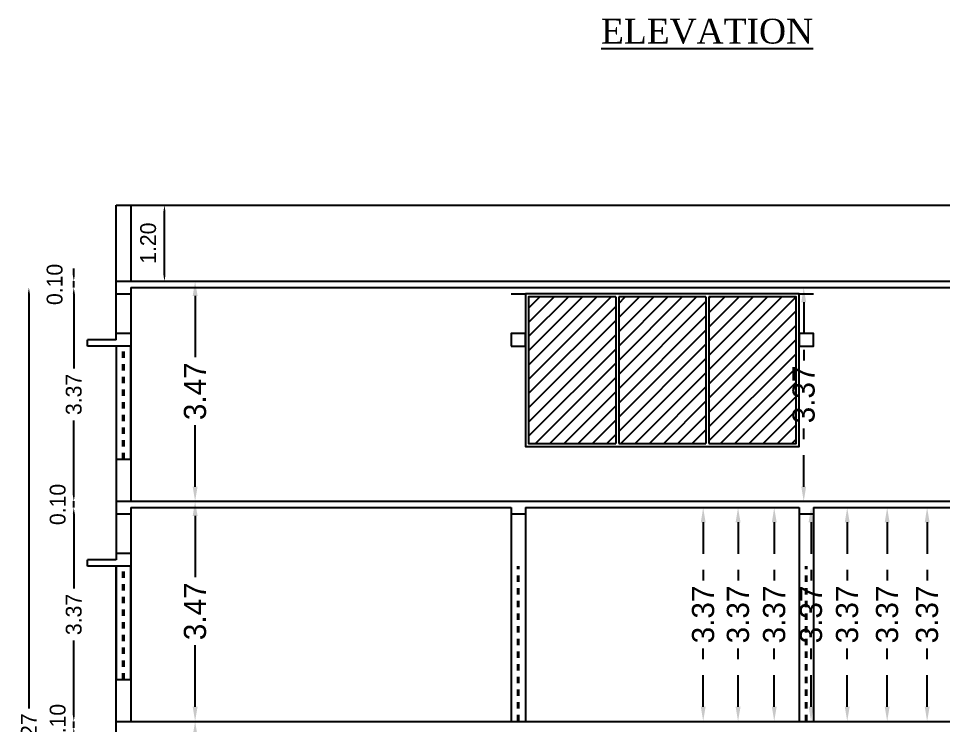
# Model space of a CAD drawing. Header units: metres. Extents: x 3396 to 3562, y 2179 to 2331.
# Drawn here: x 3485.27 to 3499.85, y 2190.66 to 2201.79 of the extents above; entities that cross this region are included whole.
import ezdxf

# ---------------------------------------------------------------- set-up
doc = ezdxf.new("R2010")
doc.units = ezdxf.units.M
doc.header["$PDMODE"] = 34
doc.linetypes.add('HIDDEN', pattern=[0.375, 0.25, -0.125])
for name, color, linetype in [('BLK_1_FLR_2_REGULAR_ROOM_1', 117, 'Continuous'), ('BLK_1_FLR_2_REGULAR_ROOM_2', 117, 'Continuous'), ('BLK_1_FLR_2_REGULAR_ROOM_3', 117, 'Continuous'), ('BLK_1_FLR_2_REGULAR_ROOM_4', 117, 'Continuous'), ('BLK_1_FLR_2_REGULAR_ROOM_5', 117, 'Continuous'), ('BLK_1_FLR_2_REGULAR_ROOM_6', 117, 'Continuous'), ('BLK_1_FLR_2_REGULAR_ROOM_7', 117, 'Continuous'), ('BLK_1_FLR_3_WATER_CLOSET', 213, 'Continuous')]:
    doc.layers.add(name, color=color, linetype=linetype)
doc.styles.add('outer', font='BKANT.TTF')
doc.styles.get("Standard").update_dxf_attribs({"font": 'arial.ttf'})
doc.dimstyles.new('Banu', dxfattribs={"dimtxt": 0.35, "dimasz": 0.23, "dimexe": 1, "dimexo": 1, "dimgap": 0.1, "dimtad": 0, "dimzin": 1, "dimdsep": 46, "dimtxsty": 'outer', "dimcen": 0.15, "dimdle": 1, "dimse1": 1, "dimse2": 1, "dimclrt": 7, "dimadec": 0, "dimazin": 0, "dimtfac": 1, "dimtix": 1, "dimtmove": 1, "dimatfit": 0, "dimfxl": 0, "dimtolj": 1, "dimtzin": 0, "dimarcsym": 0})

# ---------------------------------------------------------------- blocks, each defined once
blk = doc.blocks.new('*D50')
at = {"layer": 'BLK_1_FLR_2_REGULAR_ROOM_1', "color": 0, "linetype": 'HIDDEN', "lineweight": -2, "ltscale": 2}
for p, q in [((3496.077, 2193.849), (3496.077, 2192.93)), ((3496.077, 2190.939), (3496.077, 2191.858))]:
    blk.add_line(p, q, dxfattribs=at)
at = {"layer": 'BLK_1_FLR_2_REGULAR_ROOM_1', "color": 0, "linetype": 'HIDDEN', "ltscale": 2}
for points in [[(3496.039, 2193.849), (3496.115, 2193.849), (3496.077, 2194.079)], [(3496.039, 2190.939), (3496.115, 2190.939), (3496.077, 2190.709)]]:
    blk.add_solid(points, dxfattribs=at)
at = {"layer": 'Defpoints', "color": 0, "linetype": 'HIDDEN', "ltscale": 2}
for p in [(3495.817, 2194.079), (3496.077, 2194.079), (3495.817, 2190.709)]:
    blk.add_point(p, dxfattribs=at)
at = {"layer": 'BLK_1_FLR_2_REGULAR_ROOM_1', "color": 7, "linetype": 'HIDDEN', "ltscale": 2, "insert": (3496.077, 2192.394), "char_height": 0.35, "attachment_point": 5, "rotation": 90, "style": 'outer'}
blk.add_mtext('\\A1;3.37', dxfattribs=at)
blk = doc.blocks.new('*D51')
at = {"layer": 'BLK_1_FLR_2_REGULAR_ROOM_2', "color": 0, "linetype": 'HIDDEN', "lineweight": -2, "ltscale": 2}
for p, q in [((3496.627, 2193.849), (3496.627, 2192.93)), ((3496.627, 2190.939), (3496.627, 2191.858))]:
    blk.add_line(p, q, dxfattribs=at)
at = {"layer": 'BLK_1_FLR_2_REGULAR_ROOM_2', "color": 0, "linetype": 'HIDDEN', "ltscale": 2}
for points in [[(3496.589, 2193.849), (3496.666, 2193.849), (3496.627, 2194.079)], [(3496.589, 2190.939), (3496.666, 2190.939), (3496.627, 2190.709)]]:
    blk.add_solid(points, dxfattribs=at)
at = {"layer": 'Defpoints', "color": 0, "linetype": 'HIDDEN', "ltscale": 2}
for p in [(3496.507, 2194.079), (3496.627, 2194.079), (3496.507, 2190.709)]:
    blk.add_point(p, dxfattribs=at)
at = {"layer": 'BLK_1_FLR_2_REGULAR_ROOM_2', "color": 7, "linetype": 'HIDDEN', "ltscale": 2, "insert": (3496.627, 2192.394), "char_height": 0.35, "attachment_point": 5, "rotation": 90, "style": 'outer'}
blk.add_mtext('\\A1;3.37', dxfattribs=at)
blk = doc.blocks.new('*D52')
at = {"layer": 'BLK_1_FLR_2_REGULAR_ROOM_3', "color": 0, "linetype": 'HIDDEN', "lineweight": -2, "ltscale": 2}
for p, q in [((3497.198, 2193.849), (3497.198, 2192.93)), ((3497.198, 2190.939), (3497.198, 2191.858))]:
    blk.add_line(p, q, dxfattribs=at)
at = {"layer": 'BLK_1_FLR_2_REGULAR_ROOM_3', "color": 0, "linetype": 'HIDDEN', "ltscale": 2}
for points in [[(3497.16, 2193.849), (3497.236, 2193.849), (3497.198, 2194.079)], [(3497.16, 2190.939), (3497.236, 2190.939), (3497.198, 2190.709)]]:
    blk.add_solid(points, dxfattribs=at)
at = {"layer": 'Defpoints', "color": 0, "linetype": 'HIDDEN', "ltscale": 2}
for p in [(3497.028, 2194.079), (3497.198, 2194.079), (3497.028, 2190.709)]:
    blk.add_point(p, dxfattribs=at)
at = {"layer": 'BLK_1_FLR_2_REGULAR_ROOM_3', "color": 7, "linetype": 'HIDDEN', "ltscale": 2, "insert": (3497.198, 2192.394), "char_height": 0.35, "attachment_point": 5, "rotation": 90, "style": 'outer'}
blk.add_mtext('\\A1;3.37', dxfattribs=at)
blk = doc.blocks.new('*D53')
at = {"layer": 'BLK_1_FLR_2_REGULAR_ROOM_4', "color": 0, "linetype": 'HIDDEN', "lineweight": -2, "ltscale": 2}
for p, q in [((3497.779, 2193.849), (3497.779, 2192.93)), ((3497.779, 2190.939), (3497.779, 2191.858))]:
    blk.add_line(p, q, dxfattribs=at)
at = {"layer": 'BLK_1_FLR_2_REGULAR_ROOM_4', "color": 0, "linetype": 'HIDDEN', "ltscale": 2}
for points in [[(3497.74, 2193.849), (3497.817, 2193.849), (3497.779, 2194.079)], [(3497.74, 2190.939), (3497.817, 2190.939), (3497.779, 2190.709)]]:
    blk.add_solid(points, dxfattribs=at)
at = {"layer": 'Defpoints', "color": 0, "linetype": 'HIDDEN', "ltscale": 2}
for p in [(3497.548, 2194.079), (3497.779, 2194.079), (3497.548, 2190.709)]:
    blk.add_point(p, dxfattribs=at)
at = {"layer": 'BLK_1_FLR_2_REGULAR_ROOM_4', "color": 7, "linetype": 'HIDDEN', "ltscale": 2, "insert": (3497.779, 2192.394), "char_height": 0.35, "attachment_point": 5, "rotation": 90, "style": 'outer'}
blk.add_mtext('\\A1;3.37', dxfattribs=at)
blk = doc.blocks.new('*D54')
at = {"layer": 'BLK_1_FLR_2_REGULAR_ROOM_5', "color": 0, "linetype": 'HIDDEN', "lineweight": -2, "ltscale": 2}
for p, q in [((3498.349, 2193.849), (3498.349, 2192.93)), ((3498.349, 2190.939), (3498.349, 2191.858))]:
    blk.add_line(p, q, dxfattribs=at)
at = {"layer": 'BLK_1_FLR_2_REGULAR_ROOM_5', "color": 0, "linetype": 'HIDDEN', "ltscale": 2}
for points in [[(3498.311, 2193.849), (3498.388, 2193.849), (3498.349, 2194.079)], [(3498.311, 2190.939), (3498.388, 2190.939), (3498.349, 2190.709)]]:
    blk.add_solid(points, dxfattribs=at)
at = {"layer": 'Defpoints', "color": 0, "linetype": 'HIDDEN', "ltscale": 2}
for p in [(3498.239, 2194.079), (3498.349, 2194.079), (3498.239, 2190.709)]:
    blk.add_point(p, dxfattribs=at)
at = {"layer": 'BLK_1_FLR_2_REGULAR_ROOM_5', "color": 7, "linetype": 'HIDDEN', "ltscale": 2, "insert": (3498.349, 2192.394), "char_height": 0.35, "attachment_point": 5, "rotation": 90, "style": 'outer'}
blk.add_mtext('\\A1;3.37', dxfattribs=at)
blk = doc.blocks.new('*D55')
at = {"layer": 'BLK_1_FLR_2_REGULAR_ROOM_6', "color": 0, "linetype": 'HIDDEN', "lineweight": -2, "ltscale": 2}
for p, q in [((3498.98, 2193.849), (3498.98, 2192.93)), ((3498.98, 2190.939), (3498.98, 2191.858))]:
    blk.add_line(p, q, dxfattribs=at)
at = {"layer": 'BLK_1_FLR_2_REGULAR_ROOM_6', "color": 0, "linetype": 'HIDDEN', "ltscale": 2}
for points in [[(3498.941, 2193.849), (3499.018, 2193.849), (3498.98, 2194.079)], [(3498.941, 2190.939), (3499.018, 2190.939), (3498.98, 2190.709)]]:
    blk.add_solid(points, dxfattribs=at)
at = {"layer": 'Defpoints', "color": 0, "linetype": 'HIDDEN', "ltscale": 2}
for p in [(3498.84, 2194.079), (3498.98, 2194.079), (3498.84, 2190.709)]:
    blk.add_point(p, dxfattribs=at)
at = {"layer": 'BLK_1_FLR_2_REGULAR_ROOM_6', "color": 7, "linetype": 'HIDDEN', "ltscale": 2, "insert": (3498.98, 2192.394), "char_height": 0.35, "attachment_point": 5, "rotation": 90, "style": 'outer'}
blk.add_mtext('\\A1;3.37', dxfattribs=at)
blk = doc.blocks.new('*D56')
at = {"layer": 'BLK_1_FLR_2_REGULAR_ROOM_7', "color": 0, "linetype": 'HIDDEN', "lineweight": -2, "ltscale": 2}
for p, q in [((3499.61, 2193.849), (3499.61, 2192.93)), ((3499.61, 2190.939), (3499.61, 2191.858))]:
    blk.add_line(p, q, dxfattribs=at)
at = {"layer": 'BLK_1_FLR_2_REGULAR_ROOM_7', "color": 0, "linetype": 'HIDDEN', "ltscale": 2}
for points in [[(3499.572, 2193.849), (3499.649, 2193.849), (3499.61, 2194.079)], [(3499.572, 2190.939), (3499.649, 2190.939), (3499.61, 2190.709)]]:
    blk.add_solid(points, dxfattribs=at)
at = {"layer": 'Defpoints', "color": 0, "linetype": 'HIDDEN', "ltscale": 2}
for p in [(3499.5, 2194.079), (3499.61, 2194.079), (3499.5, 2190.709)]:
    blk.add_point(p, dxfattribs=at)
at = {"layer": 'BLK_1_FLR_2_REGULAR_ROOM_7', "color": 7, "linetype": 'HIDDEN', "ltscale": 2, "insert": (3499.61, 2192.394), "char_height": 0.35, "attachment_point": 5, "rotation": 90, "style": 'outer'}
blk.add_mtext('\\A1;3.37', dxfattribs=at)
blk = doc.blocks.new('*D60')
at = {"layer": 'BLK_1_FLR_3_WATER_CLOSET', "color": 0, "linetype": 'HIDDEN', "lineweight": -2, "ltscale": 2}
for p, q in [((3497.663, 2197.319), (3497.663, 2196.4)), ((3497.663, 2194.409), (3497.663, 2195.328))]:
    blk.add_line(p, q, dxfattribs=at)
at = {"layer": 'BLK_1_FLR_3_WATER_CLOSET', "color": 0, "linetype": 'HIDDEN', "ltscale": 2}
for points in [[(3497.625, 2197.319), (3497.701, 2197.319), (3497.663, 2197.549)], [(3497.625, 2194.409), (3497.701, 2194.409), (3497.663, 2194.179)]]:
    blk.add_solid(points, dxfattribs=at)
at = {"layer": 'Defpoints', "color": 0, "linetype": 'HIDDEN', "ltscale": 2}
for p in [(3497.663, 2197.549), (3497.702, 2197.549), (3497.702, 2194.179)]:
    blk.add_point(p, dxfattribs=at)
at = {"layer": 'BLK_1_FLR_3_WATER_CLOSET', "color": 7, "linetype": 'HIDDEN', "ltscale": 2, "insert": (3497.663, 2195.864), "char_height": 0.35, "attachment_point": 5, "rotation": 90, "style": 'outer'}
blk.add_mtext('\\A1;3.37', dxfattribs=at)
blk = doc.blocks.new('*D219')
at = {"color": 0, "lineweight": -2}
for p, q in [((3488.061, 2190.479), (3488.061, 2189.51)), ((3488.061, 2187.469), (3488.061, 2188.438))]:
    blk.add_line(p, q, dxfattribs=at)
at = {"color": 0}
for points in [[(3488.023, 2190.479), (3488.1, 2190.479), (3488.061, 2190.709)], [(3488.023, 2187.469), (3488.1, 2187.469), (3488.061, 2187.239)]]:
    blk.add_solid(points, dxfattribs=at)
at = {"layer": 'Defpoints', "color": 0}
for p in [(3488.061, 2190.709), (3488.061, 2190.709), (3488.061, 2187.239)]:
    blk.add_point(p, dxfattribs=at)
at = {"color": 7, "insert": (3488.061, 2188.974), "char_height": 0.35, "attachment_point": 5, "rotation": 90, "style": 'outer'}
blk.add_mtext('\\A1;3.47', dxfattribs=at)
blk = doc.blocks.new('*D220')
at = {"color": 0, "lineweight": -2}
for p, q in [((3488.061, 2193.949), (3488.061, 2192.98)), ((3488.061, 2190.939), (3488.061, 2191.908))]:
    blk.add_line(p, q, dxfattribs=at)
at = {"color": 0}
for points in [[(3488.023, 2193.949), (3488.1, 2193.949), (3488.061, 2194.179)], [(3488.023, 2190.939), (3488.1, 2190.939), (3488.061, 2190.709)]]:
    blk.add_solid(points, dxfattribs=at)
at = {"layer": 'Defpoints', "color": 0}
for p in [(3488.061, 2194.179), (3488.061, 2194.179), (3488.061, 2190.709)]:
    blk.add_point(p, dxfattribs=at)
at = {"color": 7, "insert": (3488.061, 2192.444), "char_height": 0.35, "attachment_point": 5, "rotation": 90, "style": 'outer'}
blk.add_mtext('\\A1;3.47', dxfattribs=at)
blk = doc.blocks.new('*D227')
at = {"color": 0, "lineweight": -2}
for p, q in [((3486.147, 2190.809), (3486.147, 2190.909)), ((3486.147, 2190.609), (3486.147, 2190.709)), ((3486.147, 2190.509), (3486.147, 2190.409))]:
    blk.add_line(p, q, dxfattribs=at)
at = {"color": 0}
for points in [[(3486.131, 2190.809), (3486.164, 2190.809), (3486.147, 2190.709)], [(3486.131, 2190.509), (3486.164, 2190.509), (3486.147, 2190.609)]]:
    blk.add_solid(points, dxfattribs=at)
at = {"layer": 'Defpoints', "color": 0}
for p in [(3486.147, 2190.709), (3486.16, 2190.709), (3486.16, 2190.609)]:
    blk.add_point(p, dxfattribs=at)
at = {"color": 7, "insert": (3485.894, 2190.659), "char_height": 0.25, "attachment_point": 5, "rotation": 90, "style": 'outer'}
blk.add_mtext('\\A1;0.10', dxfattribs=at)
blk = doc.blocks.new('*D228')
at = {"color": 0, "lineweight": -2}
for p, q in [((3486.147, 2193.979), (3486.147, 2192.805)), ((3486.147, 2190.809), (3486.147, 2191.983))]:
    blk.add_line(p, q, dxfattribs=at)
at = {"color": 0}
for points in [[(3486.131, 2193.979), (3486.164, 2193.979), (3486.147, 2194.079)], [(3486.131, 2190.809), (3486.164, 2190.809), (3486.147, 2190.709)]]:
    blk.add_solid(points, dxfattribs=at)
at = {"layer": 'Defpoints', "color": 0}
for p in [(3486.147, 2194.079), (3486.16, 2194.079), (3486.16, 2190.709)]:
    blk.add_point(p, dxfattribs=at)
at = {"color": 7, "insert": (3486.147, 2192.394), "char_height": 0.25, "attachment_point": 5, "rotation": 90, "style": 'outer'}
blk.add_mtext('\\A1;3.37', dxfattribs=at)
blk = doc.blocks.new('*D229')
at = {"color": 0, "lineweight": -2}
for p, q in [((3486.147, 2197.749), (3486.147, 2197.849)), ((3486.147, 2197.549), (3486.147, 2197.649)), ((3486.147, 2197.449), (3486.147, 2197.349))]:
    blk.add_line(p, q, dxfattribs=at)
at = {"color": 0}
for points in [[(3486.131, 2197.749), (3486.164, 2197.749), (3486.147, 2197.649)], [(3486.131, 2197.449), (3486.164, 2197.449), (3486.147, 2197.549)]]:
    blk.add_solid(points, dxfattribs=at)
at = {"layer": 'Defpoints', "color": 0}
for p in [(3486.147, 2197.649), (3486.16, 2197.649), (3486.16, 2197.549)]:
    blk.add_point(p, dxfattribs=at)
at = {"color": 7, "insert": (3485.846, 2197.599), "char_height": 0.25, "attachment_point": 5, "rotation": 90, "style": 'outer'}
blk.add_mtext('\\A1;0.10', dxfattribs=at)
blk = doc.blocks.new('*D230')
at = {"color": 0, "lineweight": -2}
blk.add_line((3487.577, 2197.749), (3487.577, 2198.749), dxfattribs=at)
at = {"color": 0}
for points in [[(3487.561, 2198.749), (3487.594, 2198.749), (3487.577, 2198.849)], [(3487.561, 2197.749), (3487.594, 2197.749), (3487.577, 2197.649)]]:
    blk.add_solid(points, dxfattribs=at)
at = {"layer": 'Defpoints', "color": 0}
for p in [(3487.577, 2198.849), (3487.59, 2198.849), (3487.59, 2197.649)]:
    blk.add_point(p, dxfattribs=at)
at = {"color": 7, "insert": (3487.321, 2198.249), "char_height": 0.25, "attachment_point": 5, "rotation": 90, "style": 'outer'}
blk.add_mtext('\\A1;1.20', dxfattribs=at)
blk = doc.blocks.new('*D231')
at = {"color": 0, "lineweight": -2}
for p, q in [((3485.439, 2197.449), (3485.439, 2190.914)), ((3485.439, 2183.384), (3485.439, 2189.919))]:
    blk.add_line(p, q, dxfattribs=at)
at = {"color": 0}
for points in [[(3485.422, 2197.449), (3485.455, 2197.449), (3485.439, 2197.549)], [(3485.422, 2183.384), (3485.455, 2183.384), (3485.439, 2183.284)]]:
    blk.add_solid(points, dxfattribs=at)
at = {"layer": 'Defpoints', "color": 0}
for p in [(3485.439, 2197.549), (3485.692, 2197.549), (3485.692, 2183.284)]:
    blk.add_point(p, dxfattribs=at)
at = {"color": 7, "insert": (3485.439, 2190.416), "char_height": 0.25, "attachment_point": 5, "rotation": 90, "style": 'outer'}
blk.add_mtext('\\A1;14.27', dxfattribs=at)
blk = doc.blocks.new('*D524')
at = {"color": 0, "lineweight": -2, "ltscale": 2}
for p, q in [((3488.061, 2197.419), (3488.061, 2196.45)), ((3488.061, 2194.409), (3488.061, 2195.378))]:
    blk.add_line(p, q, dxfattribs=at)
at = {"color": 0, "ltscale": 2}
for points in [[(3488.023, 2197.419), (3488.1, 2197.419), (3488.061, 2197.649)], [(3488.023, 2194.409), (3488.1, 2194.409), (3488.061, 2194.179)]]:
    blk.add_solid(points, dxfattribs=at)
at = {"layer": 'Defpoints', "color": 0, "ltscale": 2}
for p in [(3488.021, 2197.649), (3488.021, 2194.179), (3488.061, 2194.179)]:
    blk.add_point(p, dxfattribs=at)
at = {"color": 7, "ltscale": 2, "insert": (3488.061, 2195.914), "char_height": 0.35, "attachment_point": 5, "rotation": 90, "style": 'outer'}
blk.add_mtext('\\A1;3.47', dxfattribs=at)
blk = doc.blocks.new('*D525')
at = {"color": 0, "lineweight": -2}
for p, q in [((3486.147, 2197.449), (3486.147, 2196.275)), ((3486.147, 2194.279), (3486.147, 2195.453))]:
    blk.add_line(p, q, dxfattribs=at)
at = {"color": 0}
for points in [[(3486.131, 2197.449), (3486.164, 2197.449), (3486.147, 2197.549)], [(3486.131, 2194.279), (3486.164, 2194.279), (3486.147, 2194.179)]]:
    blk.add_solid(points, dxfattribs=at)
at = {"layer": 'Defpoints', "color": 0}
for p in [(3486.147, 2197.549), (3486.16, 2197.549), (3486.16, 2194.179)]:
    blk.add_point(p, dxfattribs=at)
at = {"color": 7, "insert": (3486.147, 2195.864), "char_height": 0.25, "attachment_point": 5, "rotation": 90, "style": 'outer'}
blk.add_mtext('\\A1;3.37', dxfattribs=at)
blk = doc.blocks.new('*D526')
at = {"color": 0, "lineweight": -2}
for p, q in [((3486.147, 2194.279), (3486.147, 2194.379)), ((3486.147, 2194.079), (3486.147, 2194.179)), ((3486.147, 2193.979), (3486.147, 2193.879))]:
    blk.add_line(p, q, dxfattribs=at)
at = {"color": 0}
for points in [[(3486.131, 2194.279), (3486.164, 2194.279), (3486.147, 2194.179)], [(3486.131, 2193.979), (3486.164, 2193.979), (3486.147, 2194.079)]]:
    blk.add_solid(points, dxfattribs=at)
at = {"layer": 'Defpoints', "color": 0}
for p in [(3486.147, 2194.179), (3486.16, 2194.179), (3486.16, 2194.079)]:
    blk.add_point(p, dxfattribs=at)
at = {"color": 7, "insert": (3485.894, 2194.129), "char_height": 0.25, "attachment_point": 5, "rotation": 90, "style": 'outer'}
blk.add_mtext('\\A1;0.10', dxfattribs=at)

msp = doc.modelspace()

# ---------------------------------------------------------------- hatches: boundary and pattern name
h = msp.add_hatch()
h.set_pattern_fill('ANSI31', color=8, scale=0.05)
h.set_pattern_definition([(45, (255.13071, 747.89986), (-0.1122532015, 0.1122532015), [])])
h.paths.add_polyline_path([(3496.16726, 2195.09028), (3497.54345, 2195.09028), (3497.54345, 2197.40257), (3496.16726, 2197.40257)])
h.paths.add_polyline_path([(3494.74471, 2195.09028), (3496.1209, 2195.09028), (3496.1209, 2197.40257), (3494.74471, 2197.40257)])
h.paths.add_polyline_path([(3494.69835, 2197.40257), (3493.32216, 2197.40257), (3493.32216, 2195.09028), (3494.69835, 2195.09028)])

# ---------------------------------------------------------------- linework, layer by layer
for p, q in [((3486.81581, 2196.72392), (3486.81581, 2198.84892)), ((3486.81581, 2198.84892), (3504.04981, 2198.84892)), ((3487.04581, 2198.84892), (3487.04581, 2197.64892)), ((3486.81581, 2197.64892), (3504.04981, 2197.64892)), ((3487.04581, 2197.54892), (3493.04581, 2197.54892)), ((3487.04581, 2197.54892), (3503.81981, 2197.54892)), ((3487.04581, 2197.54892), (3487.04581, 2194.17892)), ((3493.27581, 2197.54892), (3497.58981, 2197.54892)), ((3497.81981, 2197.54892), (3503.81981, 2197.54892)), ((3486.81581, 2197.44892), (3487.04581, 2197.44892)), ((3493.04581, 2197.44892), (3493.27581, 2197.44892)), ((3494.69835, 2197.40257), (3494.69835, 2195.09028)), ((3494.74471, 2197.40257), (3494.74471, 2195.09028)), ((3496.1209, 2197.40257), (3496.1209, 2195.09028)), ((3496.16726, 2197.40257), (3496.16726, 2195.09028)), ((3497.58981, 2197.44892), (3497.81981, 2197.44892)), ((3487.04581, 2196.82392), (3486.81581, 2196.82392)), ((3486.36581, 2196.62392), (3486.36581, 2196.72392)), ((3486.81581, 2196.72392), (3486.36581, 2196.72392)), ((3487.04581, 2196.62392), (3486.36581, 2196.62392)), ((3486.81581, 2194.17892), (3504.04981, 2194.17892)), ((3487.04581, 2194.07892), (3487.04581, 2190.70892)), ((3487.04581, 2194.07892), (3493.04581, 2194.07892)), ((3493.04581, 2194.07892), (3493.04581, 2190.70892)), ((3493.27581, 2194.07892), (3493.27581, 2190.70892)), ((3493.27581, 2194.07892), (3497.58981, 2194.07892)), ((3497.58981, 2194.07892), (3497.58981, 2190.70892)), ((3497.81981, 2194.07892), (3497.81981, 2190.70892)), ((3497.81981, 2194.07892), (3503.81981, 2194.07892)), ((3486.81581, 2193.97892), (3487.04581, 2193.97892)), ((3493.04581, 2193.97892), (3493.27581, 2193.97892)), ((3497.58981, 2193.97892), (3497.81981, 2193.97892)), ((3487.04581, 2193.35392), (3486.81581, 2193.35392)), ((3486.36581, 2193.15392), (3486.36581, 2193.25392)), ((3486.81581, 2193.25392), (3486.36581, 2193.25392)), ((3487.04581, 2193.15392), (3486.36581, 2193.15392)), ((3486.81581, 2189.78392), (3486.81581, 2193.15392)), ((3486.81581, 2190.70892), (3504.04981, 2190.70892))]:
    msp.add_line(p, q)
at = {"ltscale": 2}
msp.add_line((3486.81581, 2196.62392), (3486.81581, 2193.25392), dxfattribs=at)
at = {"linetype": 'HIDDEN', "ltscale": 0.2}
for p, q in [((3486.92113, 2194.84092), (3486.92113, 2196.62392)), ((3486.94048, 2194.84092), (3486.94048, 2196.62392)), ((3486.92113, 2191.37092), (3486.92113, 2193.15392)), ((3486.94048, 2191.37092), (3486.94048, 2193.15392)), ((3493.15113, 2190.70892), (3493.15113, 2193.15392)), ((3493.17048, 2190.70892), (3493.17048, 2193.15392)), ((3497.69514, 2190.70892), (3497.69514, 2193.15392)), ((3497.71448, 2190.70892), (3497.71448, 2193.15392))]:
    msp.add_line(p, q, dxfattribs=at)
for points in [[(3497.58981, 2197.44892), (3493.27581, 2197.44892), (3493.27581, 2195.04392), (3497.58981, 2195.04392)], [(3493.04581, 2196.62392), (3493.27581, 2196.62392), (3493.27581, 2196.82392), (3493.04581, 2196.82392)], [(3497.58981, 2196.62392), (3497.81981, 2196.62392), (3497.81981, 2196.82392), (3497.58981, 2196.82392)], [(3486.81581, 2194.84092), (3487.04581, 2194.84092), (3487.04581, 2196.62392), (3486.81581, 2196.62392)], [(3486.81581, 2191.37092), (3487.04581, 2191.37092), (3487.04581, 2193.15392), (3486.81581, 2193.15392)]]:
    msp.add_lwpolyline(points, close=True)
for points in [[(3494.69835, 2197.40257), (3493.32216, 2197.40257), (3493.32216, 2195.09028), (3494.69835, 2195.09028)], [(3496.1209, 2197.40257), (3494.74471, 2197.40257)], [(3496.16726, 2195.09028), (3497.54345, 2195.09028), (3497.54345, 2197.40257), (3496.16726, 2197.40257)], [(3494.74471, 2195.09028), (3496.1209, 2195.09028)]]:
    msp.add_lwpolyline(points)

# ---------------------------------------------------------------- texts
at = {"insert": (3493.41561, 2201.78831), "char_height": 0.391, "attachment_point": 1}
msp.add_mtext_dynamic_manual_height_columns('{\\fTimes New Roman|b0|i0|c0|p18;\\W7.11041;\\L \\W1;ELEVATION}', width=5.3031844, gutter_width=12.5, heights=[0], dxfattribs=at)

# ---------------------------------------------------------------- dimensions: what is measured, and where the dimension line sits
for base, p1, p2, picture, middle in [((3487.5775, 2198.84892), (3487.59032, 2197.64892), (3487.59032, 2198.84892), '*D230', (3487.3213, 2198.24892)), ((3486.14748, 2197.64892), (3486.16031, 2197.54892), (3486.16031, 2197.64892), '*D229', (3485.84603, 2197.59892)), ((3486.14748, 2194.17892), (3486.16031, 2194.07892), (3486.16031, 2194.17892), '*D526', (3485.89369, 2194.12892)), ((3486.14748, 2190.70892), (3486.16031, 2190.60892), (3486.16031, 2190.70892), '*D227', (3485.89369, 2190.65892))]:
    dim = msp.add_linear_dim(base=base, p1=p1, p2=p2, angle=270, dimstyle='Banu', override={"dimtxt": 0.25, "dimasz": 0.1, "dimpost": '\\X'})
    dim.commit()
    dim.dimension.update_dxf_attribs({"geometry": picture, "text_midpoint": middle, "dimtype": 160})
for base, p1, p2, angle, override, picture, middle in [((3485.4385637143, 2197.5489244647), (3485.6919521564, 2183.2839244647), (3485.6919521564, 2197.5489244647), 90, {"dimtxt": 0.25, "dimasz": 0.1, "dimpost": '\\X'}, '*D231', (3485.4385637143, 2190.4164244647)), ((3486.14748, 2197.54892), (3486.16031, 2194.17892), (3486.16031, 2197.54892), 270, {"dimtxt": 0.25, "dimasz": 0.1, "dimpost": '\\X'}, '*D525', (3486.14748, 2195.86392)), ((3488.06126, 2194.17892), (3488.06126, 2190.70892), (3488.06126, 2194.17892), 90, {"dimpost": '\\X'}, '*D220', (3488.06126, 2192.44392)), ((3486.14748, 2194.07892), (3486.16031, 2190.70892), (3486.16031, 2194.07892), 270, {"dimtxt": 0.25, "dimasz": 0.1, "dimpost": '\\X'}, '*D228', (3486.14748, 2192.39392)), ((3488.06126, 2190.70892), (3488.06126, 2187.23892), (3488.06126, 2190.70892), 90, {"dimpost": '\\X'}, '*D219', (3488.06126, 2188.97392))]:
    dim = msp.add_linear_dim(base=base, p1=p1, p2=p2, angle=angle, dimstyle='Banu', override=override)
    dim.commit()
    dim.dimension.update_dxf_attribs({"geometry": picture, "text_midpoint": middle})
at = {"ltscale": 2}
dim = msp.add_linear_dim(base=(3488.06126, 2194.17892), p1=(3488.02058, 2197.64892), p2=(3488.02058, 2194.17892), angle=90, dimstyle='Banu', override={"dimpost": '\\X'}, dxfattribs=at)
dim.commit()
dim.dimension.update_dxf_attribs({"geometry": '*D524', "text_midpoint": (3488.06126, 2195.91392)})
at = {"layer": 'BLK_1_FLR_2_REGULAR_ROOM_1', "color": 3, "linetype": 'HIDDEN', "ltscale": 2}
dim = msp.add_aligned_dim(p1=(3495.81663, 2190.70892), p2=(3495.81663, 2194.07892), distance=-0.26026, dimstyle='Banu', override={"dimpost": '\\X'}, dxfattribs=at)
dim.commit()
dim.dimension.update_dxf_attribs({"geometry": '*D50', "text_midpoint": (3496.07689, 2192.39392)})
at = {"layer": 'BLK_1_FLR_2_REGULAR_ROOM_2', "color": 3, "linetype": 'HIDDEN', "ltscale": 2}
dim = msp.add_aligned_dim(p1=(3496.50733, 2190.70892), p2=(3496.50733, 2194.07892), distance=-0.12012, dimstyle='Banu', override={"dimpost": '\\X'}, dxfattribs=at)
dim.commit()
dim.dimension.update_dxf_attribs({"geometry": '*D51', "text_midpoint": (3496.62745, 2192.39392)})
at = {"layer": 'BLK_1_FLR_2_REGULAR_ROOM_3', "color": 3, "linetype": 'HIDDEN', "ltscale": 2}
dim = msp.add_aligned_dim(p1=(3497.02786, 2190.70892), p2=(3497.02786, 2194.07892), distance=-0.17017, dimstyle='Banu', override={"dimpost": '\\X'}, dxfattribs=at)
dim.commit()
dim.dimension.update_dxf_attribs({"geometry": '*D52', "text_midpoint": (3497.19803, 2192.39392)})
at = {"layer": 'BLK_1_FLR_2_REGULAR_ROOM_4', "color": 3, "linetype": 'HIDDEN', "ltscale": 2}
dim = msp.add_aligned_dim(p1=(3497.54838, 2190.70892), p2=(3497.54838, 2194.07892), distance=-0.23023, dimstyle='Banu', override={"dimpost": '\\X'}, dxfattribs=at)
dim.commit()
dim.dimension.update_dxf_attribs({"geometry": '*D53', "text_midpoint": (3497.77862, 2192.39392)})
at = {"layer": 'BLK_1_FLR_2_REGULAR_ROOM_5', "color": 3, "linetype": 'HIDDEN', "ltscale": 2}
dim = msp.add_aligned_dim(p1=(3498.23908, 2190.70892), p2=(3498.23908, 2194.07892), distance=-0.11011, dimstyle='Banu', override={"dimpost": '\\X'}, dxfattribs=at)
dim.commit()
dim.dimension.update_dxf_attribs({"geometry": '*D54', "text_midpoint": (3498.34919, 2192.39392)})
at = {"layer": 'BLK_1_FLR_2_REGULAR_ROOM_6', "color": 3, "linetype": 'HIDDEN', "ltscale": 2}
dim = msp.add_aligned_dim(p1=(3498.83969, 2190.70892), p2=(3498.83969, 2194.07892), distance=-0.14014, dimstyle='Banu', override={"dimpost": '\\X'}, dxfattribs=at)
dim.commit()
dim.dimension.update_dxf_attribs({"geometry": '*D55', "text_midpoint": (3498.97983, 2192.39392)})
at = {"layer": 'BLK_1_FLR_2_REGULAR_ROOM_7', "color": 3, "linetype": 'HIDDEN', "ltscale": 2}
dim = msp.add_aligned_dim(p1=(3499.50036, 2190.70892), p2=(3499.50036, 2194.07892), distance=-0.11011, dimstyle='Banu', override={"dimpost": '\\X'}, dxfattribs=at)
dim.commit()
dim.dimension.update_dxf_attribs({"geometry": '*D56', "text_midpoint": (3499.61047, 2192.39392)})
at = {"layer": 'BLK_1_FLR_3_WATER_CLOSET', "linetype": 'HIDDEN', "ltscale": 2}
dim = msp.add_aligned_dim(p1=(3497.70193, 2194.17892), p2=(3497.70193, 2197.54892), distance=0.03895, dimstyle='Banu', override={"dimpost": '\\X'}, dxfattribs=at)
dim.commit()
dim.dimension.update_dxf_attribs({"geometry": '*D60', "text_midpoint": (3497.66298, 2195.86392)})

doc.saveas('drawing.dxf')
